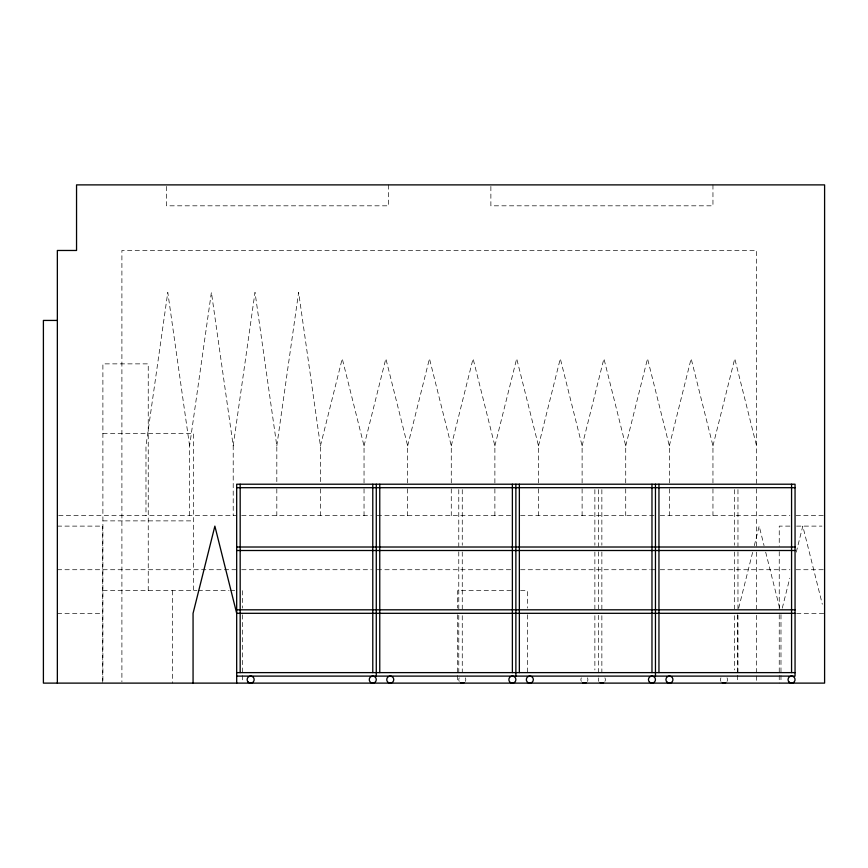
<?xml version="1.0" encoding="UTF-8"?>
<svg xmlns="http://www.w3.org/2000/svg" width="868" height="868" viewBox="0 0 868 868"><rect width="100%" height="100%" fill="white"/><g stroke="black" fill="none" stroke-linecap="round" stroke-linejoin="round"><path stroke-width="0.65" stroke-dasharray="4.34 3.25" d="M189.593 515.646L189.593 445.859L211.401 292.342L233.21 445.859L233.21 515.646M233.21 445.859L255.008 292.342L276.816 445.859L276.816 483.433M276.816 445.859L298.625 292.342L320.433 445.859L320.433 483.433M320.433 445.859L342.242 358.636L364.039 445.859L364.039 483.433M364.039 445.859L385.848 358.636L407.656 445.859L407.656 483.433M407.656 445.859L429.465 358.636L451.273 445.859L451.273 483.433M451.273 445.859L473.082 358.636L494.879 445.859L494.879 483.433M494.879 445.859L516.688 358.636L538.496 445.859L538.496 483.433M538.496 445.859L560.305 358.636L582.113 445.859L582.113 483.433M582.113 445.859L603.922 358.636L625.72 445.859L625.72 483.433M625.72 445.859L647.528 358.636L669.337 445.859L669.337 483.433M669.337 445.859L691.145 358.636L712.953 445.859L712.953 483.433M712.953 445.859L734.762 358.636L756.56 445.859M738.679 608.132L752.675 552.146M754.303 545.636L759.185 526.116L764.057 545.636M782.285 608.132L789.771 578.186M796.281 552.146L802.791 526.116L822.321 604.226M102.891 433.653L193.607 433.653L193.607 590.663M58.699 515.646L235.846 515.646M241.716 515.646L371.428 515.646M377.265 515.646L511.469 515.646M520.605 515.646L654.852 515.646M660.277 515.646L789.913 515.646M796.13 515.646L824.6 515.646M102.891 520.876L193.607 520.876M57.353 526.116L102.717 526.116L102.717 683.116M789.913 526.116L779.247 526.116L779.247 546.243M796.585 526.116L821.931 526.116M57.353 569.723L235.814 569.723M241.716 569.723L371.428 569.723M377.265 569.723L511.469 569.723M520.605 569.723L649.731 569.723M650.783 569.723L654.852 569.723M660.277 569.723L789.913 569.723M796.13 569.723L824.6 569.723M102.891 590.663L196.83 590.663M198.164 590.663L229.033 590.663M230.378 590.663L235.738 590.663M511.23 590.663L457.544 590.663L457.544 608.077M520.616 590.663L527.332 590.663L527.332 608.077M57.353 613.34L102.717 613.34M796.585 613.34L824.6 613.34M765.685 552.146L779.681 608.132M189.593 445.859L167.784 292.342L145.976 445.859L145.976 515.646M780.983 614.674L780.983 681.781M779.247 551.603L779.247 609.314M779.247 614.674L779.247 683.116M756.56 483.433L756.56 250.472L121.9 250.472L121.9 681.771M756.56 488.803L756.56 546.135M756.56 552.113L756.56 608.837M756.56 615.303L756.56 681.771M737.963 489.617L737.963 546.373M737.963 551.777L737.963 608.913M737.963 615.293L737.963 676.107M737.377 614.674L737.377 681.781M734.469 489.628L734.469 545.202M734.469 551.983L734.469 608.913M734.469 615.694L734.469 669.912M712.953 184.884L712.953 205.814L490.876 205.814L490.876 184.884M712.953 488.803L712.953 515.646M669.337 488.803L669.337 515.646M625.72 488.803L625.72 515.646M601.86 489.628L601.86 545.202M601.86 551.983L601.86 608.913M601.86 615.694L601.86 672.624M598.367 489.617L598.367 546.373M598.367 551.777L598.367 608.913M598.367 615.293L598.367 676.107M594.873 489.628L594.873 545.202M594.873 551.983L594.873 608.913M594.873 615.694L594.873 669.912M582.113 488.803L582.113 515.646M538.496 488.803L538.496 515.646M527.332 614.783L527.332 675.076M494.879 488.803L494.879 515.646M462.264 489.628L462.264 545.202M462.264 551.983L462.264 608.913M462.264 615.694L462.264 672.624M458.771 489.617L458.771 546.373M458.771 551.777L458.771 608.913M458.771 615.293L458.771 674.761M457.544 614.783L457.544 681.781M451.273 488.803L451.273 515.646M407.656 488.803L407.656 515.646M388.625 184.884L388.625 205.814L166.547 205.814L166.547 184.884M364.039 488.803L364.039 515.646M320.433 488.803L320.433 515.646M276.816 488.803L276.816 515.646M242.454 590.663L242.454 608.077M242.454 614.783L242.454 681.781M172.667 590.663L172.667 683.116M148.244 590.663L148.244 363.866L102.891 363.866L102.891 683.116M727.026 677.865A3.505 3.505 0 0 1 727.026 681.369M720.95 681.369A3.505 3.505 0 0 1 720.95 677.865M604.909 677.865A3.505 3.505 0 0 1 604.909 681.369M598.833 681.369A3.505 3.505 0 0 1 598.833 677.865M587.43 677.865A3.505 3.505 0 0 1 587.43 681.369M581.365 681.369A3.505 3.505 0 0 1 581.365 677.865M465.313 677.865A3.505 3.505 0 0 1 465.313 681.369M459.248 681.369A3.505 3.505 0 0 1 459.248 677.865"/><path stroke-width="1.3" d="M57.353 320.433L43.4 320.433L43.4 683.116L824.6 683.116L824.6 184.884L76.547 184.884L76.547 250.472L57.353 250.472L57.353 683.116M236.682 487.697L795.055 487.697M236.682 547.014L795.055 547.014M236.682 550.507L795.055 550.507M236.682 609.813L795.055 609.813M795.055 613.307L236.682 613.307L214.873 526.116L193.065 613.34L193.065 683.116M236.682 672.624L795.055 672.624M236.682 676.107L795.055 676.107L795.055 484.214L236.682 484.214L236.682 683.116M791.573 484.214L791.573 672.624M658.953 484.214L658.953 672.624M655.459 484.214L655.459 676.107M651.976 484.214L651.976 672.624M519.357 484.214L519.357 672.624M515.874 484.214L515.874 676.107M512.38 484.214L512.38 672.624M379.761 484.214L379.761 672.624M376.278 484.214L376.278 676.107M372.784 484.214L372.784 672.624M240.176 484.214L240.176 672.624M725.746 682.649A3.505 3.505 0 0 1 722.241 682.649M603.629 682.649A3.505 3.505 0 0 1 600.124 682.649M586.15 682.649A3.505 3.505 0 0 1 582.645 682.649M464.033 682.649A3.505 3.505 0 0 1 460.528 682.649M789.077 682.096A3.505 3.505 0 0 0 794.936 680.523A3.505 3.505 0 0 0 790.65 676.226A3.505 3.505 0 0 0 789.077 682.096M666.96 682.096A3.505 3.505 0 0 0 672.819 680.523A3.505 3.505 0 0 0 668.534 676.226A3.505 3.505 0 0 0 666.96 682.096M371.016 682.649A3.505 3.505 0 0 0 376.278 679.611A3.505 3.505 0 0 0 371.016 676.573A3.505 3.505 0 0 0 371.016 682.649M248.172 682.096A3.505 3.505 0 0 0 254.042 680.523A3.505 3.505 0 0 0 249.745 676.226A3.505 3.505 0 0 0 248.172 682.096M528.091 682.649A3.505 3.505 0 0 0 533.343 679.611A3.505 3.505 0 0 0 528.091 676.573A3.505 3.505 0 0 0 528.091 682.649M649.481 682.096A3.505 3.505 0 0 0 655.34 680.523A3.505 3.505 0 0 0 651.054 676.226A3.505 3.505 0 0 0 649.481 682.096M388.495 682.649A3.505 3.505 0 0 0 393.757 679.611A3.505 3.505 0 0 0 388.495 676.573A3.505 3.505 0 0 0 388.495 682.649M510.612 682.649A3.505 3.505 0 0 0 515.874 679.611A3.505 3.505 0 0 0 510.612 676.573A3.505 3.505 0 0 0 510.612 682.649"/></g></svg>
